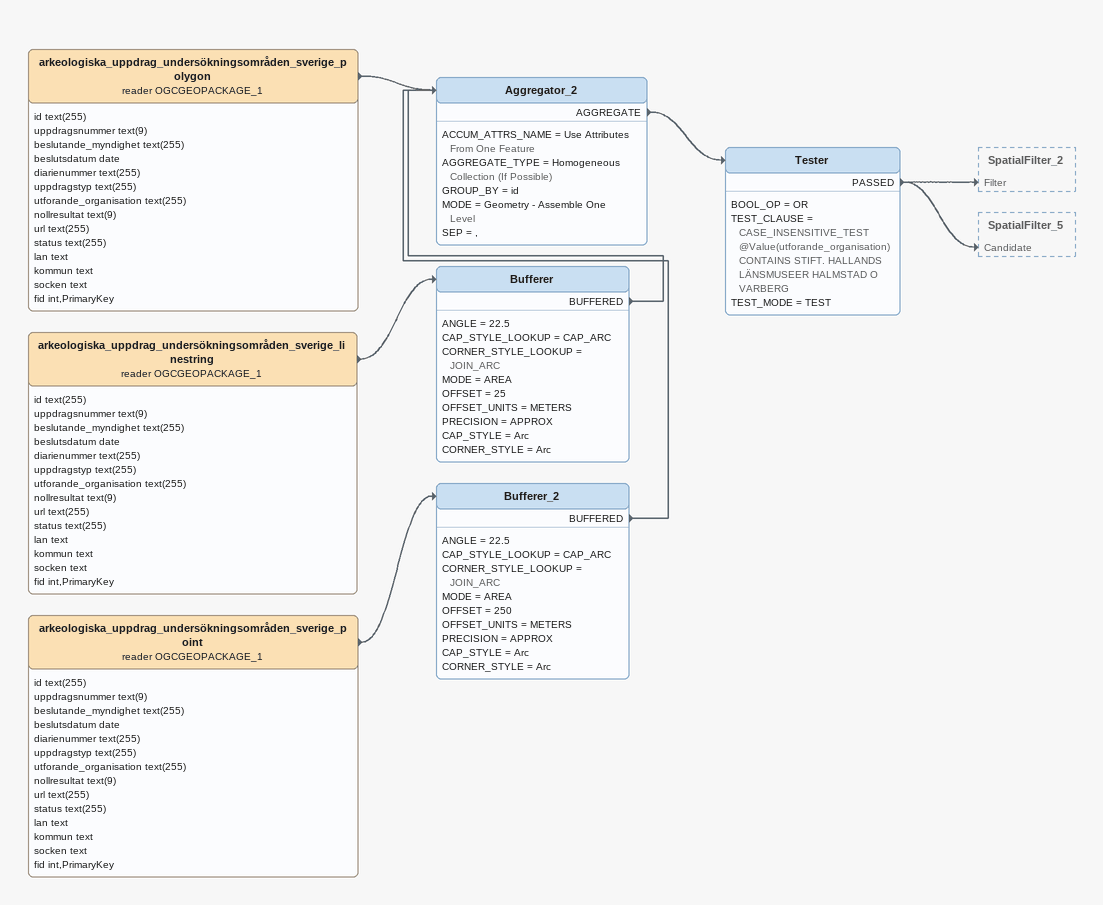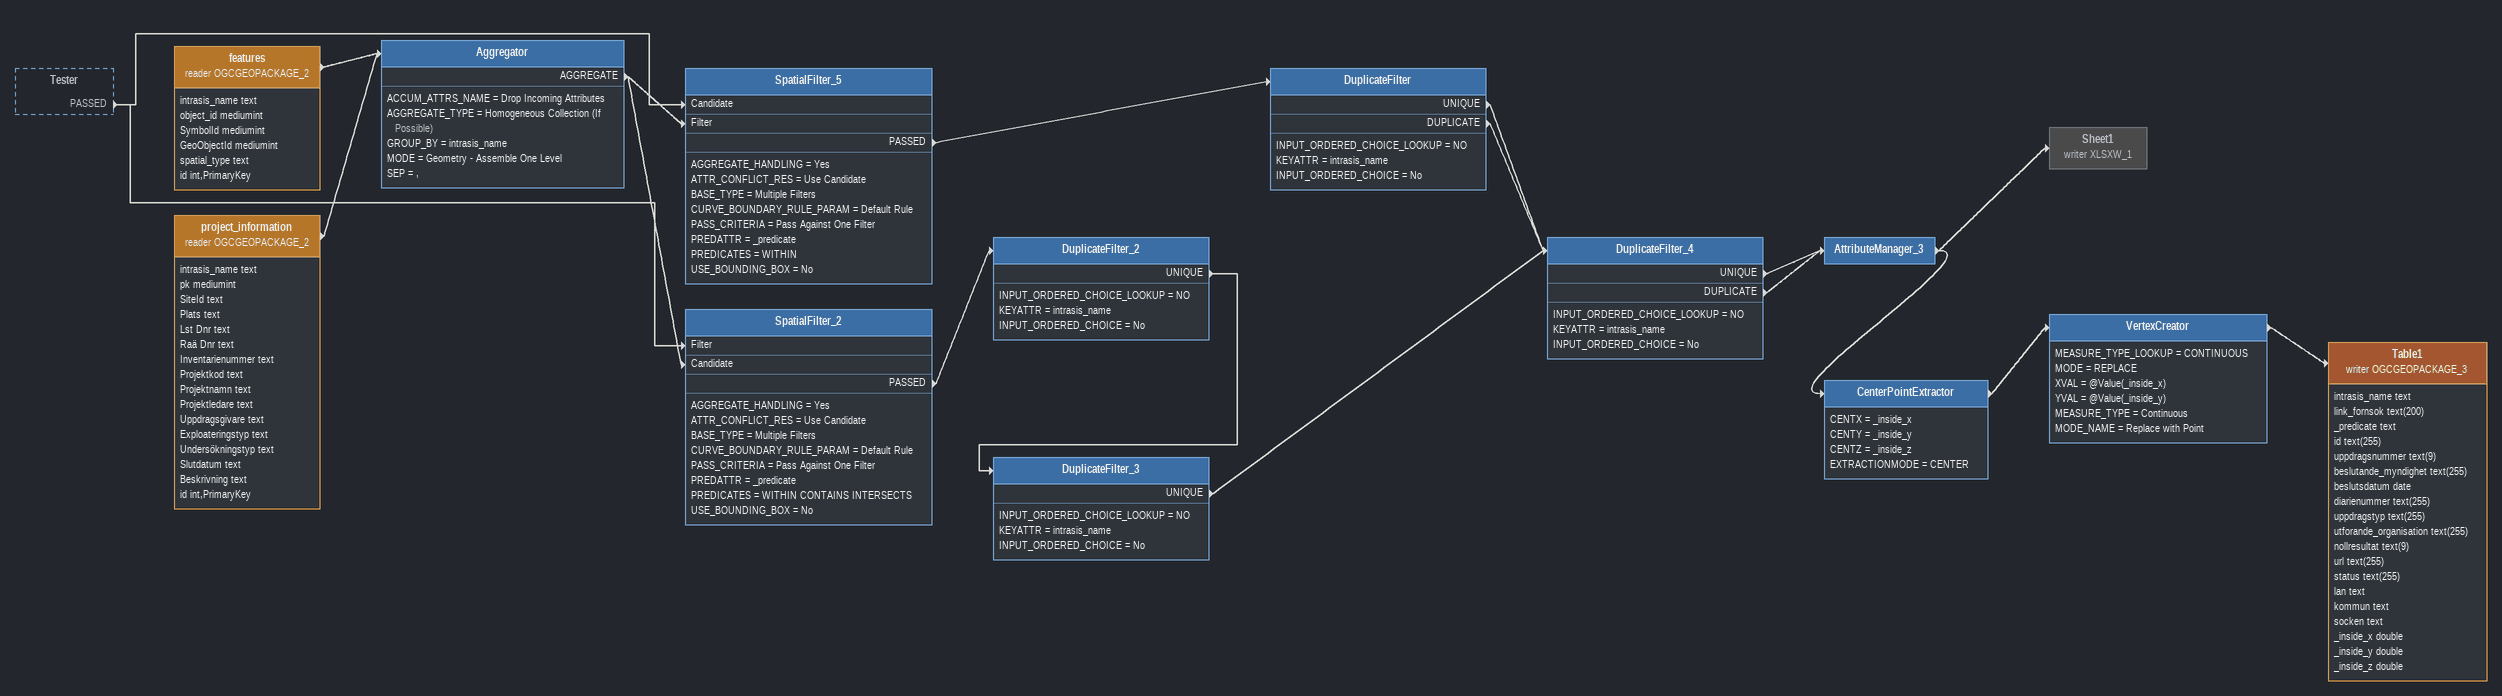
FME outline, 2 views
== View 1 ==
arkeologiska_uppdrag_undersökningsområden_sverige_polygon (reader OGCGEOPACKAGE_1)
    attributes: id text(255), uppdragsnummer text(9), beslutande_myndighet text(255), beslutsdatum date, diarienummer text(255), uppdragstyp text(255), utforande_organisation text(255), nollresultat text(9), url text(255), status text(255), lan text, kommun text, socken text, fid int,PrimaryKey
    -> Aggregator_2
arkeologiska_uppdrag_undersökningsområden_sverige_linestring (reader OGCGEOPACKAGE_1)
    attributes: id text(255), uppdragsnummer text(9), beslutande_myndighet text(255), beslutsdatum date, diarienummer text(255), uppdragstyp text(255), utforande_organisation text(255), nollresultat text(9), url text(255), status text(255), lan text, kommun text, socken text, fid int,PrimaryKey
    -> Bufferer
Bufferer
    ANGLE = 22.5
    CAP_STYLE_LOOKUP = CAP_ARC
    CORNER_STYLE_LOOKUP = JOIN_ARC
    MODE = AREA
    OFFSET = 25
    OFFSET_UNITS = METERS
    PRECISION = APPROX
    CAP_STYLE = Arc
    CORNER_STYLE = Arc
    BUFFERED -> Aggregator_2
arkeologiska_uppdrag_undersökningsområden_sverige_point (reader OGCGEOPACKAGE_1)
    attributes: id text(255), uppdragsnummer text(9), beslutande_myndighet text(255), beslutsdatum date, diarienummer text(255), uppdragstyp text(255), utforande_organisation text(255), nollresultat text(9), url text(255), status text(255), lan text, kommun text, socken text, fid int,PrimaryKey
    -> Bufferer_2
Bufferer_2
    ANGLE = 22.5
    CAP_STYLE_LOOKUP = CAP_ARC
    CORNER_STYLE_LOOKUP = JOIN_ARC
    MODE = AREA
    OFFSET = 250
    OFFSET_UNITS = METERS
    PRECISION = APPROX
    CAP_STYLE = Arc
    CORNER_STYLE = Arc
    BUFFERED -> Aggregator_2
Aggregator_2
    ACCUM_ATTRS_NAME = Use Attributes From One Feature
    AGGREGATE_TYPE = Homogeneous Collection (If Possible)
    GROUP_BY = id
    MODE = Geometry - Assemble One Level
    SEP = ,
    AGGREGATE -> Tester
Tester
    BOOL_OP = OR
    TEST_CLAUSE = CASE_INSENSITIVE_TEST @Value(utforande_organisation) CONTAINS STIFT. HALLANDS LÄNSMUSEER HALMSTAD O VARBERG
    TEST_MODE = TEST
    PASSED -> SpatialFilter_2 [Filter]
    PASSED -> SpatialFilter_5 [Candidate]

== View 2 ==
Tester [outside]
    PASSED -> SpatialFilter_2 [Filter]
    PASSED -> SpatialFilter_5 [Candidate]
project_information (reader OGCGEOPACKAGE_2)
    attributes: intrasis_name text, pk mediumint, SiteId text, Plats text, Lst Dnr text, Raä Dnr text, Inventarienummer text, Projektkod text, Projektnamn text, Projektledare text, Uppdragsgivare text, Exploateringstyp text, Undersökningstyp text, Slutdatum text, Beskrivning text, id int,PrimaryKey
    -> Aggregator
features (reader OGCGEOPACKAGE_2)
    attributes: intrasis_name text, object_id mediumint, SymbolId mediumint, GeoObjectId mediumint, spatial_type text, id int,PrimaryKey
    -> Aggregator
Aggregator
    ACCUM_ATTRS_NAME = Drop Incoming Attributes
    AGGREGATE_TYPE = Homogeneous Collection (If Possible)
    GROUP_BY = intrasis_name
    MODE = Geometry - Assemble One Level
    SEP = ,
    AGGREGATE -> SpatialFilter_5 [Filter]
    AGGREGATE -> SpatialFilter_2 [Candidate]
SpatialFilter_5
    AGGREGATE_HANDLING = Yes
    ATTR_CONFLICT_RES = Use Candidate
    BASE_TYPE = Multiple Filters
    CURVE_BOUNDARY_RULE_PARAM = Default Rule
    PASS_CRITERIA = Pass Against One Filter
    PREDATTR = _predicate
    PREDICATES = WITHIN
    USE_BOUNDING_BOX = No
    PASSED -> DuplicateFilter
DuplicateFilter
    INPUT_ORDERED_CHOICE_LOOKUP = NO
    KEYATTR = intrasis_name
    INPUT_ORDERED_CHOICE = No
    UNIQUE -> DuplicateFilter_4
    DUPLICATE -> DuplicateFilter_4
SpatialFilter_2
    AGGREGATE_HANDLING = Yes
    ATTR_CONFLICT_RES = Use Candidate
    BASE_TYPE = Multiple Filters
    CURVE_BOUNDARY_RULE_PARAM = Default Rule
    PASS_CRITERIA = Pass Against One Filter
    PREDATTR = _predicate
    PREDICATES = WITHIN CONTAINS INTERSECTS
    USE_BOUNDING_BOX = No
    PASSED -> DuplicateFilter_2
DuplicateFilter_2
    INPUT_ORDERED_CHOICE_LOOKUP = NO
    KEYATTR = intrasis_name
    INPUT_ORDERED_CHOICE = No
    UNIQUE -> DuplicateFilter_3
DuplicateFilter_3
    INPUT_ORDERED_CHOICE_LOOKUP = NO
    KEYATTR = intrasis_name
    INPUT_ORDERED_CHOICE = No
    UNIQUE -> DuplicateFilter_4
DuplicateFilter_4
    INPUT_ORDERED_CHOICE_LOOKUP = NO
    KEYATTR = intrasis_name
    INPUT_ORDERED_CHOICE = No
    UNIQUE -> AttributeManager_3
    DUPLICATE -> AttributeManager_3
AttributeManager_3
    -> Sheet1 (writer XLSXW_1)
    -> CenterPointExtractor
Sheet1 (writer XLSXW_1) [off]
CenterPointExtractor
    CENTX = _inside_x
    CENTY = _inside_y
    CENTZ = _inside_z
    EXTRACTIONMODE = CENTER
    -> VertexCreator
VertexCreator
    MEASURE_TYPE_LOOKUP = CONTINUOUS
    MODE = REPLACE
    XVAL = @Value(_inside_x)
    YVAL = @Value(_inside_y)
    MEASURE_TYPE = Continuous
    MODE_NAME = Replace with Point
    -> Table1 (writer OGCGEOPACKAGE_3)
Table1 (writer OGCGEOPACKAGE_3)
    attributes: intrasis_name text, link_fornsok text(200), _predicate text, id text(255), uppdragsnummer text(9), beslutande_myndighet text(255), beslutsdatum date, diarienummer text(255), uppdragstyp text(255), utforande_organisation text(255), nollresultat text(9), url text(255), status text(255), lan text, kommun text, socken text, _inside_x double, _inside_y double, _inside_z double
